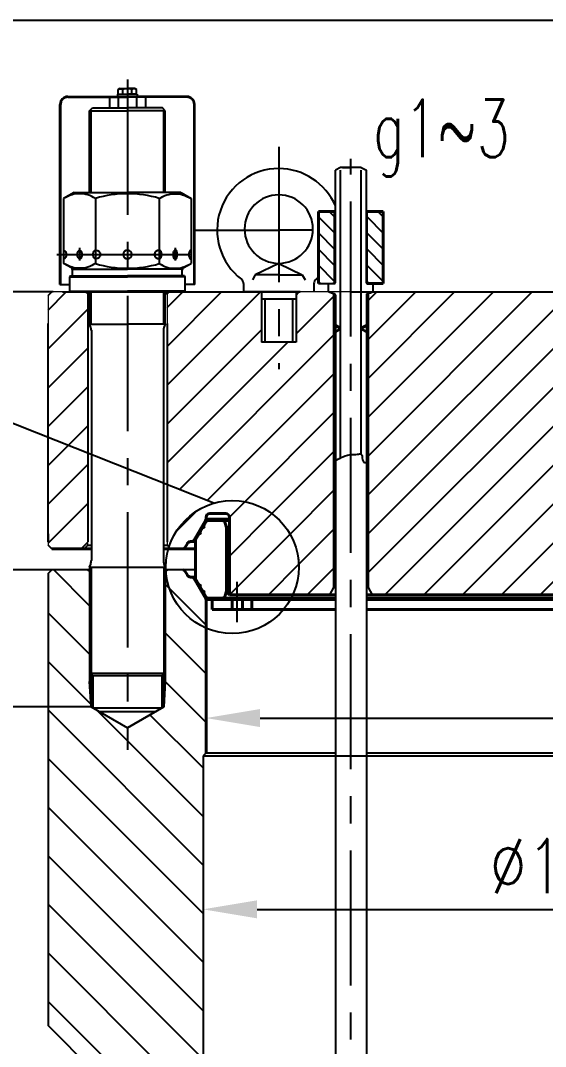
# Model space of a CAD drawing. Header units: inches. Extents: x -375 to 8535, y -150 to 12465.
# Drawn here: x 1182 to 1910, y 10167 to 11590 of the extents above; entities that cross this region are included whole.
import ezdxf

# ---------------------------------------------------------------- set-up
doc = ezdxf.new("R2010")
doc.units = ezdxf.units.IN
doc.header["$LTSCALE"] = 150
doc.linetypes.add('CENTER', pattern=[2, 1.25, -0.25, 0.25, -0.25])
doc.linetypes.add('DASHED', pattern=[0.75, 0.5, -0.25])
doc.layers.add('01', color=7, linetype='Continuous', lineweight=40)
doc.layers.add('BLOCK', color=7, linetype='Continuous', lineweight=40)
for name, color, linetype in [('1', 7, 'Continuous'), ('1轮廓实线层', 7, 'Continuous'), ('2细线层', 4, 'Continuous'), ('3', 5, 'DASHED'), ('3中心线层', 1, 'CENTER'), ('5剖面线层', 2, 'Continuous'), ('6文字层', 3, 'Continuous'), ('7标注层', 4, 'Continuous')]:
    doc.layers.add(name, color=color, linetype=linetype)
doc.styles.add('PC_TEXTSTYLE', font='romans.shx', dxfattribs={"width": 0.8, "bigfont": 'hzfs.shx'})
doc.styles.add('TH_GBDIM', font='romans.shx', dxfattribs={"width": 0.8, "bigfont": 'gbcbig.shx'})
doc.dimstyles.new('TH_GBDIM', dxfattribs={"dimscale": 15, "dimtxt": 3.5, "dimasz": 2.5, "dimexe": 2, "dimexo": 0, "dimgap": 1.5, "dimtad": 1, "dimdec": 0, "dimdsep": 46, "dimtxsty": 'TH_GBDIM', "dimcen": 2.5, "dimclrd": 130, "dimclre": 130, "dimclrt": 3, "dimadec": 0, "dimazin": 0, "dimtfac": 0.714286, "dimtdec": 0, "dimtmove": 0, "dimatfit": 3, "dimfxl": 0, "dimtolj": 1, "dimtzin": 0, "dimlwd": -1, "dimlwe": -1, "dimarcsym": 0})

# ---------------------------------------------------------------- blocks, each defined once
blk = doc.blocks.new('*D9')
at = {"layer": '7标注层', "color": 130}
for p, q in [((1228.5, 10828), (895.8, 10828)), ((940.8, 6178.4), (940.8, 10753)), ((1707.4, 6103.4), (895.8, 6103.4))]:
    blk.add_line(p, q, dxfattribs=at)
for points in [[(928.3, 10753), (953.3, 10753), (940.8, 10828)], [(928.3, 6178.4), (953.3, 6178.4), (940.8, 6103.4)]]:
    blk.add_solid(points, dxfattribs=at)
at = {"layer": 'DEFPOINTS', "color": 0}
for p in [(940.8, 10828), (1228.5, 10828), (1707.4, 6103.4)]:
    blk.add_point(p, dxfattribs=at)
at = {"layer": '7标注层', "color": 3, "insert": (880.8, 8740.1), "char_height": 75, "attachment_point": 5, "rotation": 90, "style": 'TH_GBDIM'}
blk.add_mtext('\\A1;18000', dxfattribs=at)
blk = doc.blocks.new('*D23')
at = {"layer": '7标注层', "color": 130}
for p, q in [((1227.2, 11213.6), (731.2, 11213.6)), ((776.2, 11138.6), (776.2, 5347.9)), ((1362.5, 5272.9), (731.2, 5272.9))]:
    blk.add_line(p, q, dxfattribs=at)
for points in [[(763.7, 11138.6), (788.7, 11138.6), (776.2, 11213.6)], [(763.7, 5347.9), (788.7, 5347.9), (776.2, 5272.9)]]:
    blk.add_solid(points, dxfattribs=at)
at = {"layer": 'DEFPOINTS', "color": 0}
for p in [(1227.2, 11213.6), (776.2, 5272.9), (1362.5, 5272.9)]:
    blk.add_point(p, dxfattribs=at)
at = {"layer": '7标注层', "color": 3, "insert": (716.2, 8683.7), "char_height": 75, "attachment_point": 5, "rotation": 90, "style": 'TH_GBDIM'}
blk.add_mtext('\\A1;~19215', dxfattribs=at)
blk = doc.blocks.new('*D29')
at = {"layer": '7标注层', "color": 130}
for p, q in [((1435.3, 10407.5), (1435.3, 10312.2)), ((1510.3, 10357.2), (2412.4, 10357.2))]:
    blk.add_line(p, q, dxfattribs=at)
blk.add_solid([(1510.3, 10369.7), (1510.3, 10344.7), (1435.3, 10357.2)], dxfattribs=at)
at = {"layer": 'DEFPOINTS', "color": 0}
for p in [(1435.3, 10407.5), (2412.4, 10409.5), (2412.4, 10357.2)]:
    blk.add_point(p, dxfattribs=at)
at = {"layer": '7标注层', "color": 3, "insert": (1961.4, 10417.2), "char_height": 75, "attachment_point": 5, "style": 'TH_GBDIM'}
blk.add_mtext('\\A1;%%c1610{}{}', dxfattribs=at)
blk = doc.blocks.new('_None')
blk = doc.blocks.new('*D31')
at = {"layer": '7标注层', "color": 130}
for p, q in [((1439.5, 10622.5), (1439.5, 10667.5)), ((1514.5, 10622.5), (2126.7, 10622.5)), ((2126.7, 10622.5), (2598.9, 10622.5))]:
    blk.add_line(p, q, dxfattribs=at)
blk.add_solid([(1514.5, 10635), (1514.5, 10610), (1439.5, 10622.5)], dxfattribs=at)
at = {"layer": 'DEFPOINTS', "color": 0}
for p in [(2126.7, 10716.2), (1439.5, 10622.5), (2126.7, 10622.5)]:
    blk.add_point(p, dxfattribs=at)
at = {"layer": '7标注层', "color": 3, "insert": (2400.3, 10706.3), "char_height": 75, "attachment_point": 5, "style": 'TH_GBDIM'}
blk.add_mtext('\\A1;\\A1;%%c1600{\\H0.7x;\\S+2^  0;}', dxfattribs=at)
blk = doc.blocks.new('*D82')
at = {"layer": '7标注层', "color": 130}
for p, q in [((2766.7, 11589.9), (588.9, 11589.9)), ((633.9, 5347.9), (633.9, 11514.9)), ((776.2, 5272.9), (588.9, 5272.9))]:
    blk.add_line(p, q, dxfattribs=at)
for points in [[(621.4, 11514.9), (646.4, 11514.9), (633.9, 11589.9)], [(621.4, 5347.9), (646.4, 5347.9), (633.9, 5272.9)]]:
    blk.add_solid(points, dxfattribs=at)
at = {"layer": 'DEFPOINTS', "color": 0}
for p in [(633.9, 11589.9), (2766.7, 11589.9), (776.2, 5272.9)]:
    blk.add_point(p, dxfattribs=at)
at = {"layer": '7标注层', "color": 3, "insert": (573.9, 8429.6), "char_height": 75, "attachment_point": 5, "rotation": 90, "style": 'TH_GBDIM'}
blk.add_mtext('\\A1;~19590', dxfattribs=at)
blk = doc.blocks.new('*D97')
at = {"layer": '1轮廓实线层', "color": 130}
for p, q in [((1269, 10828), (1097, 10828)), ((1127, 10790.5), (1127, 10675.5)), ((1280, 10638), (1097, 10638))]:
    blk.add_line(p, q, dxfattribs=at)
for points in [[(1120.7, 10790.5), (1133.2, 10790.5), (1127, 10828)], [(1120.7, 10675.5), (1133.2, 10675.5), (1127, 10638)]]:
    blk.add_solid(points, dxfattribs=at)
at = {"layer": 'DEFPOINTS', "color": 0}
for p in [(1269, 10828), (1127, 10638), (1280, 10638)]:
    blk.add_point(p, dxfattribs=at)
at = {"layer": '1轮廓实线层', "color": 3, "insert": (1078.2, 10733), "char_height": 52.5, "attachment_point": 5, "rotation": 90, "style": 'TH_GBDIM'}
blk.add_mtext('\\A1;190', dxfattribs=at)

msp = doc.modelspace()

# ---------------------------------------------------------------- hatches: boundary and pattern name
at = {"layer": '5剖面线层', "ltscale": 0.25}
h = msp.add_hatch(dxfattribs=at)
h.set_pattern_fill('ANSI31', color=256, scale=5, angle=90, style=0)
h.set_pattern_definition([(135, (2e-13, 3.946), (-11.22532, -11.22532), [])])
h.paths.add_polyline_path([(1662.84, 11226.7), (1664.34, 11225.2), (1685.34, 11225.2), (1685.34, 11325.2), (1664.34, 11325.2), (1662.84, 11323.7)])
h.paths.add_polyline_path([(1617.84, 11323.7), (1616.34, 11325.2), (1595.34, 11325.2), (1595.34, 11225.2), (1616.34, 11225.2), (1617.84, 11226.7)])
at = {"layer": '5剖面线层'}
h = msp.add_hatch(dxfattribs=at)
h.set_pattern_fill('ANSI31', color=256, scale=12, style=0)
h.paths.add_polyline_path([(1275.31, 11210.6), (1272.31, 11213.6), (1251.31, 11213.6), (1225.31, 11213.6), (1220.31, 11208.6), (1220.31, 11011.67), (1275.31, 10989.84)])
h.paths.add_polyline_path([(1275.31, 10989.84), (1220.31, 11011.67), (1220.31, 10862.2), (1225.31, 10857.2), (1270.31, 10857.2), (1275.31, 10862.2)])
h.paths.add_polyline_path([(1568.15, 10831.86, -0.1041788), (1560.31, 10794.66, -0.0031321), (1559.84, 10793.6), (1610.56, 10793.6), (1616.34, 10803.6), (1616.34, 11211.24), (1611.63, 11212.95, -0.0001286), (1611.59, 11212.97), (1609.84, 11213.6), (1564.31, 11213.6), (1564.31, 11143.6), (1516.31, 11143.6), (1516.31, 11213.6), (1491.46, 11213.6), (1390.31, 11213.6), (1388.31, 11213.6), (1385.31, 11210.6), (1385.31, 10946.2), (1450.26, 10920.43, -0.4994713)])
h.paths.add_polyline_path([(1387.97, 10859.55), (1389.18, 10858.34), (1390.31, 10857.2), (1407.49, 10857.2, 0.2679492), (1410.09, 10858.7), (1413.56, 10864.7), (1415, 10867.2), (1417.89, 10867.2), (1419.96, 10867.2, 0.2679492), (1422.56, 10868.7), (1439.13, 10897.41, 0.1316525), (1439.54, 10898.91), (1439.54, 10901.1, -0.4142136), (1444.54, 10906.1), (1466.81, 10906.1, -0.4142136), (1471.81, 10901.1), (1471.81, 10793.6), (1559.84, 10793.6, 0.107346), (1568.15, 10831.86, 0.8580489)], flags=17)
h.paths.add_polyline_path([(2090.31, 10793.6), (2100.31, 10803.6), (2100.31, 11202.68), (2070.31, 11213.6), (2049.3, 11213.6, 0.0466146), (2050.81, 11211.97), (2050.81, 11141.97), (2050.81, 11137.6), (2048.65, 11137.6), (2048.65, 11117.6), (2022.81, 11102.69), (1996.98, 11117.6), (1996.98, 11137.6), (1994.81, 11137.6), (1994.81, 11141.97), (1994.81, 11211.97, 0.0466146), (1996.33, 11213.6), (1670.84, 11213.6), (1669.09, 11212.97, -0.0001286), (1669.05, 11212.95), (1664.34, 11211.24), (1664.34, 10803.6), (1670.11, 10793.6)])
h = msp.add_hatch(dxfattribs=at)
h.set_pattern_fill('ANSI31', color=256, scale=15, angle=90, style=0)
h.paths.add_polyline_path([(1435.31, 10569.9), (1439.54, 10574.12), (1439.54, 10747.12, -0.2850723), (1383.85, 10826.85), (1382.81, 10826.25), (1382.81, 10684.25), (1382.81, 10673), (1380.65, 10638), (1330.31, 10608.94), (1279.98, 10638), (1277.81, 10673), (1277.81, 10684.25), (1277.81, 10826.25), (1274.78, 10828), (1225.31, 10828), (1220.31, 10823), (1220.31, 10196), (1324.81, 10091.51, -0.1989124), (1345.31, 10042.01), (1345.31, 10010.64), (1414.41, 10000.93, -0.3738847), (1421.29, 9993), (1423.29, 9993), (1433.31, 9998.79), (1433.31, 10069), (1435.31, 10071)])
h.paths.add_polyline_path([(1439.54, 10747.12), (1439.54, 10786.3, 0.1316525), (1439.13, 10787.8), (1422.56, 10816.5, 0.2679492), (1419.96, 10818), (1417.89, 10818), (1415, 10818), (1413.5, 10820.6), (1410.09, 10826.5, 0.2679492), (1407.49, 10828), (1385.85, 10828), (1383.85, 10826.85, 0.2850723)])
h.paths.add_polyline_path([(3134.31, 10623.84), (3154.31, 10623.84), (3154.31, 10626), (3158.68, 10626), (3229.06, 10626), (3230.31, 10628.17), (3230.31, 10658), (3260.31, 10658), (3260.31, 10823), (3255.31, 10828), (3180.34, 10828, -0.0007628), (3180.29, 10828), (3073.13, 10828, 0.267793), (3070.54, 10826.51, 4911.2848506), (3070.54, 10826.51, 0.0003494), (3070.54, 10826.5), (3067.07, 10820.5), (3065.63, 10818), (3062.74, 10818), (3060.67, 10818, 0.2679492), (3058.07, 10816.5), (3041.49, 10787.8, 0.1316525), (3041.09, 10786.3), (3041.09, 10574.12), (3045.31, 10569.9), (3045.31, 10557.78), (3221.76, 10510.5), (3225.53, 10520.85, -0.0000268), (3225.54, 10520.89), (3230.31, 10534), (3230.31, 10567.84), (3229.06, 10570), (3158.68, 10570), (3154.31, 10570), (3154.31, 10572.17), (3134.31, 10572.17), (3119.4, 10598)])
h.paths.add_polyline_path([(3045.31, 10071), (3047.31, 10069), (3047.31, 9998.79), (3057.34, 9993), (3059.34, 9993, -0.3738847), (3066.22, 10000.93), (3135.31, 10010.64), (3135.31, 10042.01, -0.1989124), (3155.82, 10091.51), (3230.31, 10166), (3230.31, 10187.84), (3229.06, 10190), (3158.68, 10190), (3154.31, 10190), (3154.31, 10192.17), (3134.31, 10192.17), (3119.4, 10218), (3134.31, 10243.84), (3154.31, 10243.84), (3154.31, 10246), (3158.68, 10246), (3229.06, 10246), (3230.31, 10248.17), (3230.31, 10282), (3225.54, 10295.12, -0.0000268), (3225.53, 10295.15), (3221.76, 10305.5), (3045.31, 10352.78)])

# ---------------------------------------------------------------- linework, layer by layer
for p, q in [((1220.31, 11208.6), (1225.31, 11213.6)), ((1609.84, 11213.6), (1616.34, 11211.24)), ((1670.84, 11213.6), (1664.34, 11211.24)), ((1671.34, 11213.82), (1671.34, 11225.2)), ((1616.34, 11211.24), (1616.87, 11211.24)), ((1664.34, 11211.24), (1663.8, 11211.24)), ((1220.31, 10867), (1220.31, 11169.66)), ((1220.31, 10878), (1220.31, 10867)), ((1225.31, 10857.2), (1220.31, 10862.2)), ((1220.31, 10823), (1225.31, 10828)), ((1220.31, 10823), (1220.31, 10196)), ((1277.81, 10828), (1225.31, 10828)), ((1424.81, 10828), (1382.81, 10828)), ((1439.54, 10782.11), (1439.54, 10574.12)), ((1439.54, 10574.12), (1618.84, 10574.12)), ((1661.84, 10574.12), (2240.31, 10574.12)), ((1435.31, 10569.9), (1435.31, 10071)), ((1345.31, 10071), (1220.31, 10196))]:
    msp.add_line(p, q)
at = {"linetype": 'ByBlock'}
for p, q in [((1240.31, 11213.6), (1569.92, 11213.6)), ((1640.34, 11213.6), (1996.33, 11213.6))]:
    msp.add_line(p, q, dxfattribs=at)
msp.add_arc((1640.34, 11291.89), 84, 285.8581, 291.65689)
at = {"layer": '01'}
for p, q in [((1595.34, 11325.2), (1618.84, 11325.2)), ((1595.34, 11225.2), (1595.34, 11325.2)), ((1685.34, 11325.2), (1661.84, 11325.2)), ((1685.34, 11225.2), (1685.34, 11325.2)), ((1680.11, 11225.2), (1662.84, 11225.2)), ((1685.34, 11225.2), (1662.84, 11225.2))]:
    msp.add_line(p, q, dxfattribs=at)
at = {"layer": '1', "linetype": 'ByBlock'}
for p, q in [((1247.81, 11484.6), (1330.31, 11484.6)), ((1247.81, 11483.6), (1330.31, 11483.6)), ((1305.31, 11483.6), (1305.31, 11468.6)), ((1317.56, 11483.6), (1317.56, 11468.6)), ((1412.81, 11484.6), (1330.31, 11484.6)), ((1412.81, 11483.6), (1330.31, 11483.6)), ((1343.07, 11483.6), (1343.07, 11468.6)), ((1355.31, 11483.6), (1355.31, 11468.6)), ((1236.81, 11223.6), (1236.81, 11473.6)), ((1237.81, 11223.6), (1237.81, 11473.6)), ((1277.81, 11464.6), (1281.81, 11468.6)), ((1281.81, 11468.6), (1330.31, 11468.6)), ((1378.81, 11468.6), (1330.31, 11468.6)), ((1382.81, 11464.6), (1378.81, 11468.6)), ((1422.81, 11223.6), (1422.81, 11473.6)), ((1423.81, 11223.6), (1423.81, 11473.6)), ((1277.81, 11464.6), (1330.31, 11464.6)), ((1277.81, 11351.24), (1277.81, 11464.6)), ((1382.81, 11464.6), (1330.31, 11464.6)), ((1382.81, 11351.24), (1382.81, 11464.6)), ((1277.81, 11168.59), (1277.81, 11213.6)), ((1382.81, 11168.59), (1382.81, 11213.6)), ((1275.31, 11210.6), (1277.81, 11210.6)), ((1385.31, 11210.6), (1382.81, 11210.6)), ((1277.81, 11168.59), (1330.31, 11168.59)), ((1382.81, 11168.59), (1330.31, 11168.59))]:
    msp.add_line(p, q, dxfattribs=at)
at = {"layer": '1'}
for p, q in [((1316.81, 11487.6), (1330.31, 11487.6)), ((1316.81, 11487.6), (1316.81, 11484.6)), ((1316.81, 11484.6), (1330.31, 11484.6)), ((1319.86, 11495.6), (1317.61, 11494.3)), ((1317.61, 11487.6), (1317.61, 11494.3)), ((1319.86, 11495.6), (1330.31, 11495.6)), ((1323.96, 11487.6), (1323.96, 11494.3)), ((1340.76, 11495.6), (1330.31, 11495.6)), ((1343.81, 11487.6), (1330.31, 11487.6)), ((1343.81, 11484.6), (1330.31, 11484.6)), ((1336.67, 11487.6), (1336.67, 11494.3)), ((1340.76, 11495.6), (1343.02, 11494.3)), ((1343.02, 11487.6), (1343.02, 11494.3)), ((1343.81, 11487.6), (1343.81, 11484.6)), ((1256.31, 11351.24), (1241.81, 11342.87)), ((1241.81, 11342.87), (1241.81, 11271.24)), ((1256.31, 11351.24), (1330.31, 11351.24)), ((1286.06, 11343.16), (1286.06, 11271.24)), ((1404.31, 11351.24), (1330.31, 11351.24)), ((1374.56, 11343.16), (1374.56, 11271.24)), ((1404.31, 11351.24), (1418.81, 11342.87)), ((1418.81, 11342.87), (1418.81, 11271.24)), ((1241.81, 11259.24), (1241.81, 11253.03)), ((1286.06, 11259.24), (1286.06, 11252.75)), ((1374.56, 11259.24), (1374.56, 11252.75)), ((1418.81, 11259.24), (1418.81, 11253.03)), ((1252.81, 11246.68), (1241.81, 11253.03)), ((1254.31, 11245.24), (1330.31, 11245.24)), ((1254.31, 11235.6), (1254.31, 11244.09)), ((1406.31, 11245.24), (1330.31, 11245.24)), ((1406.31, 11235.6), (1406.31, 11244.09)), ((1407.81, 11246.68), (1418.81, 11253.03)), ((1251.31, 11235.6), (1250.31, 11234.6)), ((1250.31, 11214.6), (1250.31, 11234.6)), ((1250.31, 11234.6), (1330.31, 11234.6)), ((1250.31, 11214.6), (1250.31, 11234.6)), ((1251.31, 11235.6), (1330.31, 11235.6)), ((1409.31, 11235.6), (1330.31, 11235.6)), ((1410.31, 11234.6), (1330.31, 11234.6)), ((1409.31, 11235.6), (1410.31, 11234.6)), ((1410.31, 11214.6), (1410.31, 11234.6)), ((1236.81, 11223.6), (1250.31, 11223.6)), ((1250.31, 11214.6), (1251.31, 11213.6)), ((1250.31, 11214.6), (1330.31, 11214.6)), ((1251.31, 11213.6), (1272.31, 11213.6)), ((1272.31, 11213.6), (1275.31, 11210.6)), ((1410.31, 11214.6), (1330.31, 11214.6)), ((1409.31, 11213.6), (1330.31, 11213.6)), ((1388.31, 11213.6), (1385.31, 11210.6)), ((1410.31, 11214.6), (1409.31, 11213.6)), ((1423.81, 11223.6), (1410.31, 11223.6))]:
    msp.add_line(p, q, dxfattribs=at)
at = {"layer": '1', "linetype": 'ByBlock'}
for centre, radius, start, end in [((1247.81, 11473.6), 11, 90, 180), ((1247.81, 11473.6), 10, 90, 180), ((1412.81, 11473.6), 11, 0, 90), ((1412.81, 11473.6), 10, 0, 90)]:
    msp.add_arc(centre, radius, start, end, dxfattribs=at)
at = {"layer": '1'}
for centre, radius, start, end in [((1330.31, 11474.27), 21.02, 72.41205, 107.58795), ((1330.31, 11197.12), 152.59, 90, 106.85715), ((1330.31, 11197.12), 152.59, 73.14285, 90), ((1330.31, 11265.24), 6, 90, 270), ((1330.31, 11265.24), 6, 270, 90), ((1251.31, 11244.09), 3, 0, 60), ((1330.31, 11398.78), 152.59, 253.14285, 270), ((1330.31, 11398.78), 152.59, 270, 286.85715), ((1409.31, 11244.09), 3, 120, 180), ((1260.44, 11158.91), 19.89, 1.94053, 29.10769), ((1398.91, 11159.27), 18.6, 149.93463, 179.01715)]:
    msp.add_arc(centre, radius, start, end, dxfattribs=at)
at = {"layer": '1', "extrusion": (0, 0, -1)}
for centre, major_axis, ratio, start_param, end_param in [((1241.81, 11265.24), (0, 6), 0.5773503, 0, 3.1415927), ((1263.94, 11265.24), (0, 6), 0.4811372, 3.1415927, 6.2831853), ((1263.94, 11265.24), (0, 6), 0.5188628, 0, 3.1415927), ((1286.06, 11265.24), (0, 6), 0.5773503, 3.1415927, 6.2831853), ((1286.06, 11265.24), (6.93, 0), 0.8660254, 4.712389, 7.8539816)]:
    msp.add_ellipse(centre, major_axis=major_axis, ratio=ratio, start_param=start_param, end_param=end_param, dxfattribs=at)
at = {"layer": '1'}
for centre, major_axis, ratio, start_param, end_param in [((1374.56, 11265.24), (-6.93, 0), 0.8660254, 4.712389, 7.8539816), ((1374.56, 11265.24), (0, 6), 0.5773503, 3.1415927, 6.2831853), ((1396.69, 11265.24), (0, 6), 0.5188628, 0, 3.1415927), ((1396.69, 11265.24), (0, 6), 0.4811372, 3.1415927, 6.2831853), ((1418.81, 11265.24), (0, 6), 0.5773503, 0, 3.1415927)]:
    msp.add_ellipse(centre, major_axis=major_axis, ratio=ratio, start_param=start_param, end_param=end_param, dxfattribs=at)
for points in [[(1317.61, 11494.3), (1318.85, 11494.92), (1320.79, 11495.28), (1322.71, 11494.95), (1323.96, 11494.3)], [(1343.02, 11494.3), (1341.78, 11494.92), (1339.84, 11495.28), (1337.92, 11494.95), (1336.67, 11494.3)], [(1286.06, 11343.16), (1275.6, 11348.04), (1264.16, 11349.72), (1253.67, 11348.31), (1241.81, 11342.87)], [(1374.56, 11343.16), (1385.03, 11348.04), (1396.47, 11349.72), (1406.96, 11348.31), (1418.81, 11342.87)], [(1286.06, 11252.75), (1275.6, 11247.87), (1264.16, 11246.19), (1253.67, 11247.59), (1241.81, 11253.03)], [(1374.56, 11252.75), (1385.03, 11247.87), (1396.47, 11246.19), (1406.96, 11247.59), (1418.81, 11253.03)]]:
    msp.add_spline(points, degree=3, dxfattribs=at)
at = {"layer": '1轮廓实线层'}
for p, q in [((1625.84, 11386.19), (1618.84, 11382.15)), ((1654.84, 11386.19), (1625.84, 11386.19)), ((1628.84, 11386.19), (1640.34, 11386.19)), ((1654.84, 11386.19), (1661.84, 11382.15)), ((1618.84, 11226.2), (1618.84, 11382.15)), ((1625.84, 10983.33), (1625.84, 11382.25)), ((1654.84, 10988.44), (1654.84, 11382.25)), ((1661.84, 11226.2), (1661.84, 11382.15)), ((1617.84, 11323.7), (1616.34, 11325.2)), ((1617.84, 11323.7), (1618.84, 11323.7)), ((1617.84, 11226.7), (1617.84, 11323.7)), ((1662.84, 11323.7), (1661.84, 11323.7)), ((1662.84, 11323.7), (1664.34, 11325.2)), ((1662.84, 11226.7), (1662.84, 11323.7)), ((1540.31, 11253.1), (1507.78, 11237.27)), ((1540.31, 11253.1), (1572.85, 11237.27)), ((1507.78, 11237.27), (1503.88, 11230.24)), ((1540.31, 11237.27), (1507.78, 11237.27)), ((1540.31, 11237.27), (1572.85, 11237.27)), ((1572.85, 11237.27), (1576.75, 11230.24)), ((1617.84, 11226.7), (1616.34, 11225.2)), ((1617.84, 11226.7), (1618.84, 11226.7)), ((1662.84, 11226.7), (1661.84, 11226.7)), ((1662.84, 11226.7), (1664.34, 11225.2)), ((1491.46, 11224.96), (1491.46, 11213.6)), ((1569.92, 11213.6), (1491.46, 11213.6)), ((1516.31, 11213.6), (1516.31, 11143.6)), ((1564.31, 11213.6), (1564.31, 11143.6)), ((1589.16, 11224.96), (1589.16, 11213.6)), ((1595.34, 11225.2), (1617.84, 11225.2)), ((1609.34, 11213.82), (1609.34, 11225.2)), ((1617.84, 11225.2), (1615.43, 11225.2)), ((1662.84, 11225.2), (1665.24, 11225.2)), ((1564.31, 11203.6), (1516.31, 11203.6)), ((1616.34, 11211.24), (1616.34, 10803.6)), ((1618.84, 11209.17), (1618.84, 8151.46)), ((1661.84, 11209.17), (1661.84, 8151.46)), ((1664.34, 11211.24), (1664.34, 10803.6)), ((1275.31, 11169.66), (1275.31, 10867)), ((1385.31, 11169.66), (1385.31, 10867)), ((1280.31, 11160.64), (1280.31, 10841.17)), ((1380.31, 11160.64), (1380.31, 10841.17)), ((1564.31, 11143.6), (1516.31, 11143.6)), ((1275.31, 10862.2), (1270.31, 10857.2)), ((1275.31, 10862.2), (1280.31, 10862.2)), ((1380.31, 10862.2), (1385.31, 10862.2)), ((1385.31, 10862.2), (1390.31, 10857.2)), ((1277.81, 10831.66), (1279.41, 10836.04)), ((1277.81, 10831.66), (1277.81, 10684.25)), ((1277.81, 10831.66), (1382.81, 10831.66)), ((1382.81, 10831.66), (1381.22, 10836.04)), ((1382.81, 10831.66), (1382.81, 10684.25)), ((1277.81, 10826.25), (1274.78, 10828)), ((1277.81, 10826.25), (1277.81, 10673)), ((1382.81, 10826.25), (1385.85, 10828)), ((1382.81, 10826.25), (1382.81, 10673)), ((1616.34, 10803.6), (1610.56, 10793.6)), ((1616.34, 10803.6), (1618.84, 10803.6)), ((1664.34, 10803.6), (1661.84, 10803.6)), ((1664.34, 10803.6), (1670.11, 10793.6)), ((1277.81, 10684.25), (1282.31, 10681.66)), ((1382.81, 10684.25), (1277.81, 10684.25)), ((1277.81, 10673), (1279.98, 10673)), ((1279.98, 10673), (1277.81, 10673)), ((1279.98, 10683), (1279.98, 10638)), ((1282.31, 10681.66), (1282.31, 10636.66)), ((1282.31, 10681.66), (1378.31, 10681.66)), ((1378.31, 10681.66), (1382.81, 10684.25)), ((1378.31, 10681.66), (1378.31, 10636.66)), ((1380.65, 10683), (1380.65, 10638)), ((1382.81, 10673), (1380.65, 10673)), ((1380.65, 10673), (1382.81, 10673)), ((1279.98, 10638), (1282.31, 10638)), ((1279.98, 10638), (1282.31, 10638)), ((1279.98, 10638), (1330.31, 10608.94)), ((1279.98, 10638), (1330.31, 10608.94)), ((1282.31, 10636.66), (1378.31, 10636.66)), ((1290.97, 10631.66), (1369.65, 10631.66)), ((1380.65, 10638), (1330.31, 10608.94)), ((1330.31, 10608.94), (1380.65, 10638)), ((1378.31, 10638), (1380.65, 10638)), ((1378.31, 10638), (1380.65, 10638)), ((1439.54, 10574.12), (1435.31, 10569.9)), ((1435.31, 10569.9), (3045.31, 10569.9))]:
    msp.add_line(p, q, dxfattribs=at)
for centre, radius, start, end in [((1540.31, 11299.1), 85.5, 90, 232.60918), ((1540.31, 11299.1), 85.5, 23.30578, 90), ((1540.31, 11300.6), 47.5, 90, 270), ((1540.31, 11300.6), 47.5, 270, 90), ((1483.65, 11224.96), 7.82, 0, 52.60919), ((1596.98, 11224.96), 7.82, 127.39081, 180), ((1540.31, 11299.1), 85.5, 307.39082, 310.05725), ((1640.34, 11291.89), 84, 248.34311, 254.1419), ((1617.84, 11226.2), 1, 270, 0), ((1662.84, 11226.2), 1, 180, 270), ((1616.84, 11209.17), 2, 0, 74.1419), ((1663.84, 11209.17), 2, 105.8581, 180), ((1265.31, 10841.17), 15, 340, 0), ((1395.31, 10841.17), 15, 180, 200)]:
    msp.add_arc(centre, radius, start, end, dxfattribs=at)
at = {"layer": '2细线层', "lineweight": -3, "ltscale": 3}
for p, q in [((1279.98, 11351.24), (1279.98, 11464.6)), ((1380.65, 11351.24), (1380.65, 11464.6)), ((1279.98, 11168.59), (1279.98, 11213.6)), ((1380.65, 11168.59), (1380.65, 11213.6))]:
    msp.add_line(p, q, dxfattribs=at)
at = {"layer": '2细线层'}
for p, q in [((1521.11, 11203.6), (1521.11, 11143.6)), ((1559.51, 11203.6), (1559.51, 11143.6)), ((1279.98, 10831.66), (1279.98, 10683)), ((1380.65, 10831.66), (1380.65, 10683)), ((1380.65, 10825), (1380.65, 10638)), ((1277.81, 10684.25), (1277.81, 10673)), ((1277.81, 10673), (1279.98, 10638)), ((1279.98, 10638), (1277.81, 10673)), ((1382.81, 10673), (1380.65, 10638)), ((1382.81, 10673), (1380.65, 10638)), ((1382.81, 10684.25), (1382.81, 10673))]:
    msp.add_line(p, q, dxfattribs=at)
at = {"layer": '3'}
for q in [(1439.54, 10895.1), (1442.13, 10896.6)]:
    msp.add_line((1440.4, 10896.6), q, dxfattribs=at)
at = {"layer": '3中心线层'}
for p, q in [((1330.31, 11507.94), (1330.31, 10578.51)), ((1540.31, 11414.6), (1540.31, 11106.37)), ((1640.34, 8151.46), (1640.34, 11398.19)), ((1424.81, 11299.1), (1540.31, 11299.1)), ((1587.79, 11299.1), (1540.31, 11299.1)), ((1241.81, 11271.24), (1241.81, 11259.24)), ((1263.94, 11274.8), (1263.94, 11257.17)), ((1286.06, 11274.8), (1286.06, 11257.17)), ((1374.56, 11274.8), (1374.56, 11257.17)), ((1396.69, 11274.8), (1396.69, 11257.17)), ((1418.81, 11271.24), (1418.81, 11259.24)), ((1232.21, 11265.24), (1428.42, 11265.24))]:
    msp.add_line(p, q, dxfattribs=at)
at = {"layer": '5剖面线层', "color": 7, "lineweight": 0}
for p, q in [((1225.31, 11213.6), (1220.31, 11208.6)), ((1254.81, 11213.6), (1225.31, 11213.6)), ((1491.46, 11213.6), (1390.31, 11213.6)), ((1516.31, 11213.6), (1491.46, 11213.6)), ((1516.31, 11143.6), (1516.31, 11213.6)), ((1640.34, 11213.6), (1540.31, 11213.6)), ((1564.31, 11213.6), (1564.31, 11143.6)), ((1220.31, 11208.6), (1220.31, 10862.2)), ((1275.31, 10862.2), (1275.31, 11210.6)), ((1385.31, 11210.6), (1385.31, 10862.2)), ((1564.31, 11143.6), (1516.31, 11143.6)), ((1220.31, 10862.2), (1225.31, 10857.2)), ((1270.31, 10857.2), (1275.31, 10862.2)), ((1385.31, 10862.2), (1389.18, 10858.34)), ((1389.18, 10858.34), (1390.31, 10857.2))]:
    msp.add_line(p, q, dxfattribs=at)
at = {"layer": '5剖面线层', "color": 4, "lineweight": 0}
for start, end in [(0, 160.17047), (0, 160.17047), (336.20979, 0), (336.20979, 0)]:
    msp.add_arc((1475.93, 10831.86), 92.22, start, end, dxfattribs=at)
at = {"layer": '7标注层'}
for p, q in [((1450.26, 10920.43), (1143.75, 11042.04)), ((1279.98, 10825), (1279.98, 10638))]:
    msp.add_line(p, q, dxfattribs=at)
msp.add_circle((1475.93, 10831.86), 92.22, dxfattribs=at)
at = {"layer": '7标注层', "start_tangent": (-0.9999716, 0.0075335), "end_tangent": (0.9824893, 0.1863191)}
msp.add_spline([(1618.84, 10977.61), (1629.11, 10984.8), (1649.7, 10988.44), (1654.84, 10988.44), (1657.66, 10977.92), (1661.84, 10976.8)], degree=3, dxfattribs=at)
at = {"layer": 'BLOCK'}
for p, q in [((1625.84, 11163.03), (1618.84, 11167.07)), ((1625.84, 11162.18), (1618.84, 11158.14)), ((1654.84, 11163.03), (1661.84, 11167.07)), ((1654.84, 11162.18), (1661.84, 11158.14)), ((1439.54, 10898.91), (1439.54, 10901.1)), ((1444.54, 10906.1), (1466.81, 10906.1)), ((1471.81, 10793.6), (1471.81, 10901.1)), ((1422.56, 10868.7), (1439.13, 10897.41)), ((1424.81, 10869.6), (1439.54, 10895.1)), ((1471.81, 10898.1), (1442.13, 10898.1)), ((1471.81, 10896.6), (1442.13, 10896.6)), ((1457.81, 10896.6), (1457.81, 10898.1)), ((1467.81, 10886.6), (1466.13, 10892.9)), ((1471.81, 10888.6), (1467.81, 10885.93)), ((1467.81, 10797.6), (1467.81, 10886.6)), ((1225.31, 10857.2), (1280.31, 10857.2)), ((1380.31, 10857.2), (1424.81, 10857.2)), ((1413.56, 10864.7), (1410.09, 10858.7)), ((1424.81, 10867.2), (1417.89, 10867.2)), ((1424.81, 10869.6), (1423.52, 10870.35)), ((1424.81, 10869.6), (1424.81, 10815.6)), ((1467.81, 10856.6), (1471.81, 10852.6)), ((1471.81, 10829.6), (1467.81, 10826.93)), ((1413.56, 10820.5), (1410.09, 10826.5)), ((1424.81, 10818), (1417.89, 10818)), ((1422.56, 10816.5), (1439.13, 10787.8)), ((1424.81, 10815.6), (1423.52, 10814.85)), ((1424.81, 10815.6), (1440.4, 10788.6)), ((1439.54, 10786.3), (1439.54, 10574.12)), ((1440.4, 10788.6), (1467.81, 10788.6)), ((1618.84, 10787.1), (1441.27, 10787.1)), ((1461.3, 10788.6), (1442.13, 10788.6)), ((1447.81, 10773.1), (1447.81, 10787.1)), ((1457.81, 10788.6), (1457.81, 10787.1)), ((1467.81, 10798.6), (1466.13, 10792.31)), ((1467.81, 10797.6), (1471.81, 10793.6)), ((1618.84, 10788.6), (1467.81, 10788.6)), ((1471.81, 10793.6), (1618.84, 10793.6)), ((1475.81, 10773.1), (1475.81, 10787.1)), ((1489.81, 10773.1), (1489.81, 10787.1)), ((1502.81, 10773.1), (1502.81, 10787.1)), ((1661.84, 10793.6), (2240.31, 10793.6)), ((2240.31, 10788.6), (1661.84, 10788.6)), ((2240.31, 10787.1), (1661.84, 10787.1)), ((1447.81, 10773.1), (1618.84, 10773.1)), ((1661.84, 10773.1), (2240.31, 10773.1))]:
    msp.add_line(p, q, dxfattribs=at)
at = {"layer": 'BLOCK', "color": 1, "linetype": 'CENTER', "lineweight": -3, "ltscale": 5}
for p, q in [((1433.32, 10889.15), (1437.49, 10886.74)), ((1428.32, 10880.49), (1432.49, 10878.08)), ((1410.09, 10858.7), (1409.23, 10857.2)), ((1413.5, 10864.6), (1415, 10867.2)), ((1417.89, 10867.2), (1415, 10867.2)), ((1422.56, 10868.7), (1421.7, 10867.2)), ((1410.09, 10826.5), (1409.23, 10828)), ((1413.5, 10820.6), (1415, 10818)), ((1417.89, 10818), (1415, 10818)), ((1422.56, 10816.5), (1421.7, 10818)), ((1428.32, 10804.72), (1432.49, 10807.13)), ((1482.81, 10755.54), (1482.81, 10811.55)), ((1433.32, 10796.06), (1437.49, 10798.47))]:
    msp.add_line(p, q, dxfattribs=at)
at = {"layer": 'BLOCK'}
for centre, radius, start, end in [((1444.54, 10901.1), 5, 90, 180), ((1466.81, 10901.1), 5, 0, 90), ((1435.15, 10888.1), 1.5, 251.53465, 48.46535), ((1442.13, 10893.6), 4.5, 90, 150), ((1436.54, 10898.91), 3, 330, 0), ((1442.13, 10893.6), 3, 90, 150), ((1461.3, 10891.6), 5, 15, 90), ((1430.15, 10879.44), 1.5, 251.53465, 48.46535), ((1407.49, 10860.2), 3, 270, 330), ((1417.89, 10862.2), 5, 90, 150), ((1419.96, 10870.2), 3, 270, 330), ((1407.49, 10825), 3, 30, 90), ((1417.89, 10823), 5, 210, 270), ((1419.96, 10815), 3, 30, 90), ((1430.15, 10805.76), 1.5, 311.53465, 108.46535), ((1435.15, 10797.1), 1.5, 311.53465, 108.46535), ((1441.27, 10790.1), 3, 210, 270), ((1436.54, 10786.3), 3, 0, 30), ((1442.13, 10791.6), 3, 210, 270), ((1461.3, 10793.6), 5, 270, 345)]:
    msp.add_arc(centre, radius, start, end, dxfattribs=at)

# ---------------------------------------------------------------- texts
at = {"layer": '6文字层', "style": 'PC_TEXTSTYLE', "width": 0.667}
msp.add_text('g1~3', height=80, dxfattribs=at).set_placement((1671.15, 11400.29))

# ---------------------------------------------------------------- dimensions: what is measured, and where the dimension line sits
at = {"layer": '1轮廓实线层'}
dim = msp.add_linear_dim(base=(1126.97, 10638), p1=(1269, 10828), p2=(1279.98, 10638), angle=90, dimstyle='TH_GBDIM', dxfattribs=at)
dim.commit()
dim.dimension.update_dxf_attribs({"geometry": '*D97', "text_midpoint": (1078.22, 10733)})
at = {"layer": '7标注层'}
for base, p1, p2, text, override, picture, middle in [((633.91, 11589.87), (776.18, 5272.94), (2766.67, 11589.87), '~19590', {"dimtxt": 5, "dimasz": 5, "dimexe": 3, "dimdec": 1}, '*D82', (633.91, 8429.59)), ((776.18, 5272.94), (1227.2, 11213.6), (1362.51, 5272.94), '~19215', {"dimtxt": 5, "dimasz": 5, "dimexe": 3, "dimgap": 1.5, "dimtad": 1, "dimjust": 0, "dimdec": 1, "dimlfac": 1, "dimse1": 0, "dimse2": 0, "dimsd1": 0, "dimsd2": 0}, '*D23', (776.18, 8683.74)), ((940.85, 10828), (1707.41, 6103.38), (1228.54, 10828), '18000', {"dimtxt": 5, "dimasz": 5, "dimexe": 3}, '*D9', (940.85, 8740.06))]:
    dim = msp.add_linear_dim(base=base, p1=p1, p2=p2, angle=90, text=text, dimstyle='TH_GBDIM', override=override, dxfattribs=at)
    dim.commit()
    dim.dimension.update_dxf_attribs({"geometry": picture, "text_midpoint": middle, "dimtype": 160})
dim = msp.add_linear_dim(base=(2126.65, 10622.5), p1=(1439.54, 10622.5), p2=(2126.65, 10716.19), text='\\A1;%%c1600{\\H0.7x;\\S+2^  0;}', dimstyle='TH_GBDIM', override={"dimtxt": 5, "dimasz": 5, "dimexe": 3, "dimblk2": 'None', "dimsah": 1, "dimse2": 1}, dxfattribs=at)
dim.commit()
dim.dimension.update_dxf_attribs({"geometry": '*D31', "text_midpoint": (2400.29, 10622.5), "dimtype": 160})
dim = msp.add_linear_dim(base=(2412.41, 10357.18), p1=(1435.31, 10407.55), p2=(2412.41, 10409.51), text='%%c1610{}{}', dimstyle='TH_GBDIM', override={"dimtxt": 5, "dimasz": 5, "dimexe": 3, "dimgap": 1.5, "dimtad": 1, "dimjust": 0, "dimdec": 0, "dimlfac": 1, "dimblk2": 'None', "dimsah": 1, "dimse1": 0, "dimse2": 1, "dimsd1": 0, "dimsd2": 0}, dxfattribs=at)
dim.commit()
dim.dimension.update_dxf_attribs({"geometry": '*D29', "text_midpoint": (1961.36, 10417.18)})

doc.saveas('drawing.dxf')
